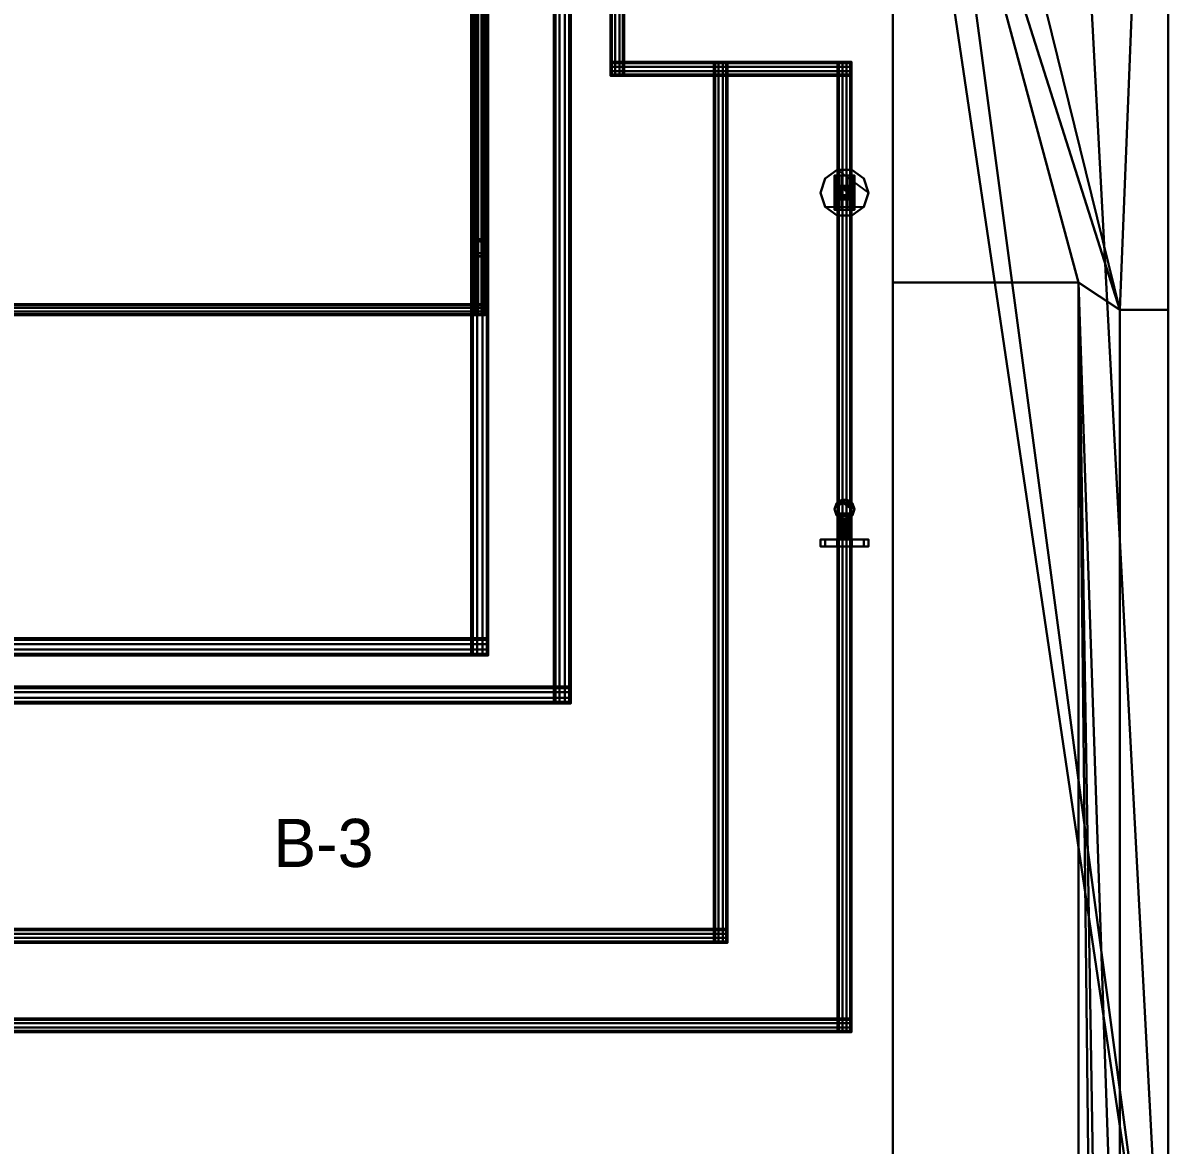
# Model space of a CAD drawing. Header units: millimetres. Extents: x -396 to 23232, y -842 to 31800.
# Drawn here: x 18536 to 20200, y 6496 to 8127 of the extents above; entities that cross this region are included whole.
import ezdxf

# ---------------------------------------------------------------- set-up
doc = ezdxf.new("R2010")
doc.units = ezdxf.units.MM
doc.layers.add('АР_3D_стены', color=8, linetype='Continuous')
doc.layers.add('ВК_3D_Марки', color=7, linetype='Continuous')
for name, color, linetype, true_color in [('ВК_3D_Арматура', 7, 'Continuous', 0xb48c3c), ('ВК_3D_В1', 7, 'Continuous', 0x06b6d4), ('ВК_3D_Т3', 7, 'Continuous', 0x16a34a), ('ВК_3D_Т4', 7, 'Continuous', 0x84cc16)]:
    doc.layers.add(name, color=color, linetype=linetype, true_color=true_color)

msp = doc.modelspace()

# ---------------------------------------------------------------- texts
at = {"layer": 'ВК_3D_Марки'}
msp.add_text('В-3', height=70, dxfattribs=at).set_placement((18900, 6900, 4950))

# ---------------------------------------------------------------- meshes
at = {"layer": 'АР_3D_стены'}
mesh = msp.add_polyface(dxfattribs=at)
corners = [(18040.2, 6049.6, 4050), (15010.2, 6049.6, 4050), (15010.2, 6119.6, 4050), (15010.2, 6119.6, 7550), (15010.2, 6049.6, 7550), (18040.2, 6049.6, 7550), (19899.3, 6049.6, 4050), (19760.2, 6049.6, 4050), (19760.2, 6119.6, 4050), (19760.2, 6119.6, 7550), (19760.2, 6049.6, 7550), (19899.3, 6049.6, 7550), (19000.2, 15699.6, 4050), (20200.2, 15699.6, 4050), (20200.2, 15299.6, 4050), (20200.2, 15299.6, 7550), (20200.2, 15699.6, 7550), (19000.2, 15699.6, 7550), (19538.3, 15299.6, 4050), (19000.2, 15299.6, 4050), (19000.2, 15299.6, 7550), (19538.3, 15299.6, 7550), (19800.2, 13599.6, 4050), (19300.2, 13599.6, 4050), (19300.2, 13999.6, 4050), (19300.2, 13999.6, 7550), (19300.2, 13599.6, 7550), (19800.2, 13599.6, 7550), (17300.2, 8749.6, 4050), (17300.2, 9049.6, 4050), (19800.2, 9049.6, 4050), (19800.2, 9049.6, 7550), (17300.2, 9049.6, 7550), (17300.2, 8749.6, 7550), (17900.2, 7449.6, 4050), (18000.2, 7449.6, 4050), (18000.2, 6449.6, 4050), (18000.2, 6449.6, 7550), (18000.2, 7449.6, 7550), (17900.2, 7449.6, 7550), (15600.2, 8749.6, 4050), (15800.2, 8749.6, 4050), (15800.2, 6449.6, 4050), (15800.2, 6449.6, 7550), (15800.2, 8749.6, 7550), (15600.2, 8749.6, 7550), (15050.2, 6179.6, 4050), (15050.2, 6449.6, 4050), (15600.2, 6449.6, 4050), (15600.2, 6449.6, 7550), (15050.2, 6449.6, 7550), (15050.2, 6179.6, 7550), (12800.2, 6449.6, 4050), (13250.2, 6449.6, 4050), (13250.2, 6179.6, 4050), (13250.2, 6179.6, 7550), (13250.2, 6449.6, 7550), (12800.2, 6449.6, 7550), (13290.2, 6049.6, 4050), (12800.2, 6049.6, 4050), (12800.2, 6049.6, 7550), (13290.2, 6049.6, 7550), (18040.2, 6119.6, 4050), (18040.2, 6119.6, 7550), (20200.2, 6049.6, 4050), (20200.2, 6049.6, 7550), (19800.2, 15299.6, 4050), (19800.2, 15299.6, 7550), (19538.3, 8749.6, 4050), (19538.3, 8749.6, 7550), (18000.2, 6179.6, 4050), (18000.2, 6179.6, 7550), (19800.2, 8749.6, 4050), (19800.2, 8749.6, 7550), (17900.2, 6449.6, 4050), (17900.2, 6449.6, 7550), (13290.2, 6119.6, 4050), (13290.2, 6119.6, 7550), (20200.2, 13999.6, 4050), (20200.2, 13999.6, 7550), (19800.2, 6179.6, 4050), (19800.2, 6179.6, 7550), (19800.2, 6449.6, 4050), (19800.2, 6449.6, 7550), (19800.2, 13999.6, 4050), (19800.2, 13999.6, 7550), (20200.2, 6449.6, 4050), (20200.2, 6449.6, 7550)]
mesh.append_faces([[corners[k] for k in face] for face in [(0, 1, 2), (3, 4, 5), (6, 7, 8), (9, 10, 11), (12, 13, 14), (15, 16, 17), (18, 19, 12), (17, 20, 21), (22, 23, 24), (25, 26, 27), (28, 29, 30), (31, 32, 33), (34, 35, 36), (37, 38, 39), (40, 41, 42), (43, 44, 45), (46, 47, 48), (49, 50, 51), (52, 53, 54), (55, 56, 57), (58, 59, 52), (57, 60, 61), (62, 0, 2), (3, 5, 63), (64, 6, 8), (9, 11, 65), (66, 18, 12), (17, 21, 67), (68, 28, 30), (31, 33, 69), (34, 36, 70), (71, 37, 39), (48, 40, 42), (43, 45, 49), (58, 52, 54), (55, 57, 61), (66, 12, 14), (15, 17, 67), (72, 68, 30), (31, 69, 73), (74, 34, 70), (71, 39, 75), (46, 48, 42), (43, 49, 51), (76, 58, 54), (55, 61, 77), (66, 14, 78), (79, 15, 67), (42, 74, 70), (71, 75, 43), (76, 54, 46), (51, 55, 77), (46, 42, 70), (71, 43, 51), (2, 76, 46), (51, 77, 3), (2, 46, 70), (71, 51, 3), (2, 70, 80), (81, 71, 3), (62, 2, 80), (81, 3, 63), (8, 62, 80), (81, 63, 9), (64, 8, 80), (81, 9, 65), (64, 80, 82), (83, 81, 65), (64, 82, 72), (73, 83, 65), (64, 72, 30), (31, 73, 65), (64, 30, 22), (27, 31, 65), (84, 66, 78), (79, 67, 85), (22, 24, 84), (85, 25, 27), (78, 64, 22), (27, 65, 79), (22, 84, 78), (79, 85, 27), (1, 2, 3, 4), (2, 76, 77, 3), (76, 58, 61, 77), (58, 59, 60, 61), (59, 52, 57, 60), (52, 53, 56, 57), (53, 54, 55, 56), (54, 46, 51, 55), (46, 47, 50, 51), (47, 48, 49, 50), (48, 40, 45, 49), (40, 41, 44, 45), (41, 42, 43, 44), (42, 74, 75, 43), (74, 34, 39, 75), (34, 35, 38, 39), (35, 36, 37, 38), (36, 70, 71, 37), (70, 80, 81, 71), (80, 82, 83, 81), (82, 72, 73, 83), (72, 68, 69, 73), (68, 28, 33, 69), (28, 29, 32, 33), (29, 30, 31, 32), (30, 22, 27, 31), (22, 23, 26, 27), (23, 24, 25, 26), (24, 84, 85, 25), (84, 84, 85, 85), (84, 66, 67, 85), (66, 18, 21, 67), (18, 19, 20, 21), (19, 12, 17, 20), (12, 13, 16, 17), (13, 14, 15, 16), (14, 78, 79, 15), (78, 86, 87, 79), (86, 86, 87, 87), (86, 64, 65, 87), (64, 6, 11, 65), (6, 7, 10, 11), (7, 8, 9, 10), (8, 62, 63, 9), (62, 0, 5, 63), (0, 1, 4, 5)]])
mesh = msp.add_polyface(dxfattribs=at)
corners = [(19800.2, 4099.6), (19800.2, 5949.6), (20070.2, 5949.6), (20070.2, 5949.6, 3650), (19800.2, 5949.6, 3650), (19800.2, 4099.6, 3650), (19800.2, 1427.5), (19800.2, 2299.6), (20070.2, 2299.6), (20070.2, 2299.6, 3650), (19800.2, 2299.6, 3650), (19800.2, 1427.5, 3650), (20200.2, 1299.6), (19800.2, 1299.6), (19800.2, 1299.6, 3650), (20200.2, 1299.6, 3650), (20130.2, 2339.6), (20200.2, 2339.6), (20200.2, 2339.6, 3650), (20130.2, 2339.6, 3650), (20200.2, 5989.6), (20200.2, 4059.6), (20130.2, 4059.6), (20130.2, 4059.6, 3650), (20200.2, 4059.6, 3650), (20200.2, 5989.6, 3650), (20200.2, 9474.6), (20200.2, 7709.6), (20130.2, 7709.6), (20130.2, 7709.6, 3650), (20200.2, 7709.6, 3650), (20200.2, 9474.6, 3650), (19800.2, 9049.6), (19800.2, 9474.6), (19800.2, 9474.6, 3650), (19800.2, 9049.6, 3650), (14600.2, 8749.6), (14600.2, 9049.6), (14600.2, 9049.6, 3650), (14600.2, 8749.6, 3650), (20070.2, 7749.6), (19800.2, 7749.6), (19800.2, 8749.6), (19800.2, 8749.6, 3650), (19800.2, 7749.6, 3650), (20070.2, 7749.6, 3650), (20070.2, 4099.6), (20070.2, 4099.6, 3650), (20130.2, 5989.6), (20130.2, 5989.6, 3650), (18538.2, 8749.6), (18538.2, 8749.6, 3650)]
mesh.append_faces([[corners[k] for k in face] for face in [(0, 1, 2), (3, 4, 5), (6, 7, 8), (9, 10, 11), (12, 13, 6), (11, 14, 15), (16, 17, 12), (15, 18, 19), (20, 21, 22), (23, 24, 25), (26, 27, 28), (29, 30, 31), (32, 33, 26), (31, 34, 35), (36, 37, 32), (35, 38, 39), (40, 41, 42), (43, 44, 45), (46, 0, 2), (3, 5, 47), (12, 6, 8), (9, 11, 15), (48, 20, 22), (23, 25, 49), (32, 26, 28), (29, 31, 35), (50, 36, 32), (35, 39, 51), (16, 12, 8), (9, 15, 19), (42, 50, 32), (35, 51, 43), (16, 8, 46), (47, 9, 19), (42, 32, 28), (29, 35, 43), (16, 46, 2), (3, 47, 19), (40, 42, 28), (29, 43, 45), (16, 2, 40), (45, 3, 19), (40, 28, 48), (49, 29, 45), (22, 16, 40), (45, 19, 23), (40, 48, 22), (23, 49, 45), (2, 40, 45, 3), (40, 41, 44, 45), (41, 42, 43, 44), (42, 50, 51, 43), (50, 36, 39, 51), (36, 37, 38, 39), (37, 32, 35, 38), (32, 33, 34, 35), (33, 26, 31, 34), (26, 27, 30, 31), (27, 28, 29, 30), (28, 48, 49, 29), (48, 20, 25, 49), (20, 21, 24, 25), (21, 22, 23, 24), (22, 16, 19, 23), (16, 17, 18, 19), (17, 12, 15, 18), (12, 13, 14, 15), (13, 6, 11, 14), (6, 7, 10, 11), (7, 8, 9, 10), (8, 46, 47, 9), (46, 0, 5, 47), (0, 1, 4, 5), (1, 2, 3, 4)]])
at = {"layer": 'ВК_3D_Арматура', "color": 62, "true_color": 0x84cc16}
mesh = msp.add_polyface(dxfattribs=at)
corners = [(19765, 7880, 4344), (19758.3, 7900.6, 4344), (19758.3, 7900.6, 4354), (19765, 7880, 4354), (19740.8, 7913.3, 4344), (19740.8, 7913.3, 4354), (19719.2, 7913.3, 4344), (19719.2, 7913.3, 4354), (19701.7, 7900.6, 4344), (19701.7, 7900.6, 4354), (19695, 7880, 4344), (19695, 7880, 4354), (19701.7, 7859.4, 4344), (19701.7, 7859.4, 4354), (19719.2, 7846.7, 4344), (19719.2, 7846.7, 4354), (19740.8, 7846.7, 4344), (19740.8, 7846.7, 4354), (19758.3, 7859.4, 4344), (19758.3, 7859.4, 4354)]
mesh.append_faces([[corners[k] for k in face] for face in [(0, 1, 2, 3), (1, 4, 5, 2), (4, 6, 7, 5), (6, 8, 9, 7), (8, 10, 11, 9), (10, 12, 13, 11), (12, 14, 15, 13), (14, 16, 17, 15), (16, 18, 19, 17), (18, 0, 3, 19), (18, 16, 14, 12), (3, 2, 5, 7)]])
at = {"layer": 'ВК_3D_Арматура', "color": 33, "true_color": 0xbf9142}
mesh = msp.add_polyface(dxfattribs=at)
corners = [(19715.5, 7855, 4300), (19718.3, 7855, 4308.5), (19718.3, 7905, 4308.5), (19715.5, 7905, 4300), (19725.5, 7855, 4313.8), (19725.5, 7905, 4313.8), (19734.5, 7855, 4313.8), (19734.5, 7905, 4313.8), (19741.7, 7855, 4308.5), (19741.7, 7905, 4308.5), (19744.5, 7855, 4300), (19744.5, 7905, 4300), (19741.7, 7855, 4291.5), (19741.7, 7905, 4291.5), (19734.5, 7855, 4286.2), (19734.5, 7905, 4286.2), (19725.5, 7855, 4286.2), (19725.5, 7905, 4286.2), (19718.3, 7855, 4291.5), (19718.3, 7905, 4291.5)]
mesh.append_faces([[corners[k] for k in face] for face in [(0, 1, 2, 3), (1, 4, 5, 2), (4, 6, 7, 5), (6, 8, 9, 7), (8, 10, 11, 9), (10, 12, 13, 11), (12, 14, 15, 13), (14, 16, 17, 15), (16, 18, 19, 17), (18, 0, 3, 19), (18, 16, 14, 12), (3, 2, 5, 7)]])
mesh = msp.add_polyface(dxfattribs=at)
corners = [(19737, 7880, 4310), (19735.7, 7884.1, 4310), (19735.7, 7884.1, 4340), (19737, 7880, 4340), (19732.2, 7886.7, 4310), (19732.2, 7886.7, 4340), (19727.8, 7886.7, 4310), (19727.8, 7886.7, 4340), (19724.3, 7884.1, 4310), (19724.3, 7884.1, 4340), (19723, 7880, 4310), (19723, 7880, 4340), (19724.3, 7875.9, 4310), (19724.3, 7875.9, 4340), (19727.8, 7873.3, 4310), (19727.8, 7873.3, 4340), (19732.2, 7873.3, 4310), (19732.2, 7873.3, 4340), (19735.7, 7875.9, 4310), (19735.7, 7875.9, 4340)]
mesh.append_faces([[corners[k] for k in face] for face in [(0, 1, 2, 3), (1, 4, 5, 2), (4, 6, 7, 5), (6, 8, 9, 7), (8, 10, 11, 9), (10, 12, 13, 11), (12, 14, 15, 13), (14, 16, 17, 15), (16, 18, 19, 17), (18, 0, 3, 19), (18, 16, 14, 12), (3, 2, 5, 7)]])
mesh = msp.add_polyface(dxfattribs=at)
corners = [(19735, 7880, 4314), (19734, 7882.9, 4314), (19734, 7882.9, 4344), (19735, 7880, 4344), (19731.5, 7884.8, 4314), (19731.5, 7884.8, 4344), (19728.5, 7884.8, 4314), (19728.5, 7884.8, 4344), (19726, 7882.9, 4314), (19726, 7882.9, 4344), (19725, 7880, 4314), (19725, 7880, 4344), (19726, 7877.1, 4314), (19726, 7877.1, 4344), (19728.5, 7875.2, 4314), (19728.5, 7875.2, 4344), (19731.5, 7875.2, 4314), (19731.5, 7875.2, 4344), (19734, 7877.1, 4314), (19734, 7877.1, 4344)]
mesh.append_faces([[corners[k] for k in face] for face in [(0, 1, 2, 3), (1, 4, 5, 2), (4, 6, 7, 5), (6, 8, 9, 7), (8, 10, 11, 9), (10, 12, 13, 11), (12, 14, 15, 13), (14, 16, 17, 15), (16, 18, 19, 17), (18, 0, 3, 19), (18, 16, 14, 12), (3, 2, 5, 7)]])
mesh = msp.add_polyface(dxfattribs=at)
corners = [(19744.5, 7420, 4275), (19741.7, 7428.5, 4275), (19741.7, 7428.5, 4325), (19744.5, 7420, 4325), (19734.5, 7433.8, 4275), (19734.5, 7433.8, 4325), (19725.5, 7433.8, 4275), (19725.5, 7433.8, 4325), (19718.3, 7428.5, 4275), (19718.3, 7428.5, 4325), (19715.5, 7420, 4275), (19715.5, 7420, 4325), (19718.3, 7411.5, 4275), (19718.3, 7411.5, 4325), (19725.5, 7406.2, 4275), (19725.5, 7406.2, 4325), (19734.5, 7406.2, 4275), (19734.5, 7406.2, 4325), (19741.7, 7411.5, 4275), (19741.7, 7411.5, 4325)]
mesh.append_faces([[corners[k] for k in face] for face in [(0, 1, 2, 3), (1, 4, 5, 2), (4, 6, 7, 5), (6, 8, 9, 7), (8, 10, 11, 9), (10, 12, 13, 11), (12, 14, 15, 13), (14, 16, 17, 15), (16, 18, 19, 17), (18, 0, 3, 19), (18, 16, 14, 12), (3, 2, 5, 7)]])
mesh = msp.add_polyface(dxfattribs=at)
corners = [(19735, 7406, 4300), (19734, 7406, 4302.9), (19734, 7376, 4302.9), (19735, 7376, 4300), (19731.5, 7406, 4304.8), (19731.5, 7376, 4304.8), (19728.5, 7406, 4304.8), (19728.5, 7376, 4304.8), (19726, 7406, 4302.9), (19726, 7376, 4302.9), (19725, 7406, 4300), (19725, 7376, 4300), (19726, 7406, 4297.1), (19726, 7376, 4297.1), (19728.5, 7406, 4295.2), (19728.5, 7376, 4295.2), (19731.5, 7406, 4295.2), (19731.5, 7376, 4295.2), (19734, 7406, 4297.1), (19734, 7376, 4297.1)]
mesh.append_faces([[corners[k] for k in face] for face in [(0, 1, 2, 3), (1, 4, 5, 2), (4, 6, 7, 5), (6, 8, 9, 7), (8, 10, 11, 9), (10, 12, 13, 11), (12, 14, 15, 13), (14, 16, 17, 15), (16, 18, 19, 17), (18, 0, 3, 19), (18, 16, 14, 12), (3, 2, 5, 7)]])
at = {"layer": 'ВК_3D_Арматура', "color": 62, "true_color": 0x84cc16}
mesh = msp.add_polyface(dxfattribs=at)
corners = [(19765, 7376, 4300), (19758.3, 7376, 4320.6), (19758.3, 7366, 4320.6), (19765, 7366, 4300), (19740.8, 7376, 4333.3), (19740.8, 7366, 4333.3), (19719.2, 7376, 4333.3), (19719.2, 7366, 4333.3), (19701.7, 7376, 4320.6), (19701.7, 7366, 4320.6), (19695, 7376, 4300), (19695, 7366, 4300), (19701.7, 7376, 4279.4), (19701.7, 7366, 4279.4), (19719.2, 7376, 4266.7), (19719.2, 7366, 4266.7), (19740.8, 7376, 4266.7), (19740.8, 7366, 4266.7), (19758.3, 7376, 4279.4), (19758.3, 7366, 4279.4)]
mesh.append_faces([[corners[k] for k in face] for face in [(0, 1, 2, 3), (1, 4, 5, 2), (4, 6, 7, 5), (6, 8, 9, 7), (8, 10, 11, 9), (10, 12, 13, 11), (12, 14, 15, 13), (14, 16, 17, 15), (16, 18, 19, 17), (18, 0, 3, 19), (18, 16, 14, 12), (3, 2, 5, 7)]])
at = {"layer": 'ВК_3D_В1'}
mesh = msp.add_polyface(dxfattribs=at)
corners = [(19212.5, 9212.5, 2850), (19210.1, 9212.5, 2857.3), (19210.1, 7787.5, 2857.3), (19212.5, 7787.5, 2850), (19203.9, 9212.5, 2861.9), (19203.9, 7787.5, 2861.9), (19196.1, 9212.5, 2861.9), (19196.1, 7787.5, 2861.9), (19189.9, 9212.5, 2857.3), (19189.9, 7787.5, 2857.3), (19187.5, 9212.5, 2850), (19187.5, 7787.5, 2850), (19189.9, 9212.5, 2842.7), (19189.9, 7787.5, 2842.7), (19196.1, 9212.5, 2838.1), (19196.1, 7787.5, 2838.1), (19203.9, 9212.5, 2838.1), (19203.9, 7787.5, 2838.1), (19210.1, 9212.5, 2842.7), (19210.1, 7787.5, 2842.7)]
mesh.append_faces([[corners[k] for k in face] for face in [(0, 1, 2, 3), (1, 4, 5, 2), (4, 6, 7, 5), (6, 8, 9, 7), (8, 10, 11, 9), (10, 12, 13, 11), (12, 14, 15, 13), (14, 16, 17, 15), (16, 18, 19, 17), (18, 0, 3, 19), (18, 16, 14, 12), (3, 2, 5, 7)]])
mesh = msp.add_polyface(dxfattribs=at)
corners = [(19192, 7702, 3870), (19193.5, 7702, 3874.7), (19193.5, 8408, 3874.7), (19192, 8408, 3870), (19197.5, 7702, 3877.6), (19197.5, 8408, 3877.6), (19202.5, 7702, 3877.6), (19202.5, 8408, 3877.6), (19206.5, 7702, 3874.7), (19206.5, 8408, 3874.7), (19208, 7702, 3870), (19208, 8408, 3870), (19206.5, 7702, 3865.3), (19206.5, 8408, 3865.3), (19202.5, 7702, 3862.4), (19202.5, 8408, 3862.4), (19197.5, 7702, 3862.4), (19197.5, 8408, 3862.4), (19193.5, 7702, 3865.3), (19193.5, 8408, 3865.3)]
mesh.append_faces([[corners[k] for k in face] for face in [(0, 1, 2, 3), (1, 4, 5, 2), (4, 6, 7, 5), (6, 8, 9, 7), (8, 10, 11, 9), (10, 12, 13, 11), (12, 14, 15, 13), (14, 16, 17, 15), (16, 18, 19, 17), (18, 0, 3, 19), (18, 16, 14, 12), (3, 2, 5, 7)]])
mesh = msp.add_polyface(dxfattribs=at)
corners = [(19212.5, 7812.5, 3150), (19210.1, 7812.5, 3157.3), (19210.1, 7207.5, 3157.3), (19212.5, 7207.5, 3150), (19203.9, 7812.5, 3161.9), (19203.9, 7207.5, 3161.9), (19196.1, 7812.5, 3161.9), (19196.1, 7207.5, 3161.9), (19189.9, 7812.5, 3157.3), (19189.9, 7207.5, 3157.3), (19187.5, 7812.5, 3150), (19187.5, 7207.5, 3150), (19189.9, 7812.5, 3142.7), (19189.9, 7207.5, 3142.7), (19196.1, 7812.5, 3138.1), (19196.1, 7207.5, 3138.1), (19203.9, 7812.5, 3138.1), (19203.9, 7207.5, 3138.1), (19210.1, 7812.5, 3142.7), (19210.1, 7207.5, 3142.7)]
mesh.append_faces([[corners[k] for k in face] for face in [(0, 1, 2, 3), (1, 4, 5, 2), (4, 6, 7, 5), (6, 8, 9, 7), (8, 10, 11, 9), (10, 12, 13, 11), (12, 14, 15, 13), (14, 16, 17, 15), (16, 18, 19, 17), (18, 0, 3, 19), (18, 16, 14, 12), (3, 2, 5, 7)]])
mesh = msp.add_polyface(dxfattribs=at)
corners = [(19212.5, 7800, 2837.5), (19210.1, 7807.3, 2837.5), (19210.1, 7807.3, 3162.5), (19212.5, 7800, 3162.5), (19203.9, 7811.9, 2837.5), (19203.9, 7811.9, 3162.5), (19196.1, 7811.9, 2837.5), (19196.1, 7811.9, 3162.5), (19189.9, 7807.3, 2837.5), (19189.9, 7807.3, 3162.5), (19187.5, 7800, 2837.5), (19187.5, 7800, 3162.5), (19189.9, 7792.7, 2837.5), (19189.9, 7792.7, 3162.5), (19196.1, 7788.1, 2837.5), (19196.1, 7788.1, 3162.5), (19203.9, 7788.1, 2837.5), (19203.9, 7788.1, 3162.5), (19210.1, 7792.7, 2837.5), (19210.1, 7792.7, 3162.5)]
mesh.append_faces([[corners[k] for k in face] for face in [(0, 1, 2, 3), (1, 4, 5, 2), (4, 6, 7, 5), (6, 8, 9, 7), (8, 10, 11, 9), (10, 12, 13, 11), (12, 14, 15, 13), (14, 16, 17, 15), (16, 18, 19, 17), (18, 0, 3, 19), (18, 16, 14, 12), (3, 2, 5, 7)]])
mesh = msp.add_polyface(dxfattribs=at)
corners = [(15622, 7718, 3870), (15622, 7716.5, 3874.7), (19208, 7716.5, 3874.7), (19208, 7718, 3870), (15622, 7712.5, 3877.6), (19208, 7712.5, 3877.6), (15622, 7707.5, 3877.6), (19208, 7707.5, 3877.6), (15622, 7703.5, 3874.7), (19208, 7703.5, 3874.7), (15622, 7702, 3870), (19208, 7702, 3870), (15622, 7703.5, 3865.3), (19208, 7703.5, 3865.3), (15622, 7707.5, 3862.4), (19208, 7707.5, 3862.4), (15622, 7712.5, 3862.4), (19208, 7712.5, 3862.4), (15622, 7716.5, 3865.3), (19208, 7716.5, 3865.3)]
mesh.append_faces([[corners[k] for k in face] for face in [(0, 1, 2, 3), (1, 4, 5, 2), (4, 6, 7, 5), (6, 8, 9, 7), (8, 10, 11, 9), (10, 12, 13, 11), (12, 14, 15, 13), (14, 16, 17, 15), (16, 18, 19, 17), (18, 0, 3, 19), (18, 16, 14, 12), (3, 2, 5, 7)]])
mesh = msp.add_polyface(dxfattribs=at)
corners = [(19212.5, 7207.5, 3150), (19212.5, 7209.9, 3157.3), (12807.5, 7209.9, 3157.3), (12807.5, 7207.5, 3150), (19212.5, 7216.1, 3161.9), (12807.5, 7216.1, 3161.9), (19212.5, 7223.9, 3161.9), (12807.5, 7223.9, 3161.9), (19212.5, 7230.1, 3157.3), (12807.5, 7230.1, 3157.3), (19212.5, 7232.5, 3150), (12807.5, 7232.5, 3150), (19212.5, 7230.1, 3142.7), (12807.5, 7230.1, 3142.7), (19212.5, 7223.9, 3138.1), (12807.5, 7223.9, 3138.1), (19212.5, 7216.1, 3138.1), (12807.5, 7216.1, 3138.1), (19212.5, 7209.9, 3142.7), (12807.5, 7209.9, 3142.7)]
mesh.append_faces([[corners[k] for k in face] for face in [(0, 1, 2, 3), (1, 4, 5, 2), (4, 6, 7, 5), (6, 8, 9, 7), (8, 10, 11, 9), (10, 12, 13, 11), (12, 14, 15, 13), (14, 16, 17, 15), (16, 18, 19, 17), (18, 0, 3, 19), (18, 16, 14, 12), (3, 2, 5, 7)]])
at = {"layer": 'ВК_3D_Т3'}
mesh = msp.add_polyface(dxfattribs=at)
corners = [(19332.5, 9012.5, 3100), (19330.1, 9012.5, 3107.3), (19330.1, 7137.5, 3107.3), (19332.5, 7137.5, 3100), (19323.9, 9012.5, 3111.9), (19323.9, 7137.5, 3111.9), (19316.1, 9012.5, 3111.9), (19316.1, 7137.5, 3111.9), (19309.9, 9012.5, 3107.3), (19309.9, 7137.5, 3107.3), (19307.5, 9012.5, 3100), (19307.5, 7137.5, 3100), (19309.9, 9012.5, 3092.7), (19309.9, 7137.5, 3092.7), (19316.1, 9012.5, 3088.1), (19316.1, 7137.5, 3088.1), (19323.9, 9012.5, 3088.1), (19323.9, 7137.5, 3088.1), (19330.1, 9012.5, 3092.7), (19330.1, 7137.5, 3092.7)]
mesh.append_faces([[corners[k] for k in face] for face in [(0, 1, 2, 3), (1, 4, 5, 2), (4, 6, 7, 5), (6, 8, 9, 7), (8, 10, 11, 9), (10, 12, 13, 11), (12, 14, 15, 13), (14, 16, 17, 15), (16, 18, 19, 17), (18, 0, 3, 19), (18, 16, 14, 12), (3, 2, 5, 7)]])
mesh = msp.add_polyface(dxfattribs=at)
corners = [(19332.5, 7137.5, 3100), (19332.5, 7139.9, 3107.3), (12887.5, 7139.9, 3107.3), (12887.5, 7137.5, 3100), (19332.5, 7146.1, 3111.9), (12887.5, 7146.1, 3111.9), (19332.5, 7153.9, 3111.9), (12887.5, 7153.9, 3111.9), (19332.5, 7160.1, 3107.3), (12887.5, 7160.1, 3107.3), (19332.5, 7162.5, 3100), (12887.5, 7162.5, 3100), (19332.5, 7160.1, 3092.7), (12887.5, 7160.1, 3092.7), (19332.5, 7153.9, 3088.1), (12887.5, 7153.9, 3088.1), (19332.5, 7146.1, 3088.1), (12887.5, 7146.1, 3088.1), (19332.5, 7139.9, 3092.7), (12887.5, 7139.9, 3092.7)]
mesh.append_faces([[corners[k] for k in face] for face in [(0, 1, 2, 3), (1, 4, 5, 2), (4, 6, 7, 5), (6, 8, 9, 7), (8, 10, 11, 9), (10, 12, 13, 11), (12, 14, 15, 13), (14, 16, 17, 15), (16, 18, 19, 17), (18, 0, 3, 19), (18, 16, 14, 12), (3, 2, 5, 7)]])
at = {"layer": 'ВК_3D_Т4'}
mesh = msp.add_polyface(dxfattribs=at)
corners = [(19390, 8050, 2970), (19391.9, 8050, 2975.9), (19391.9, 9310, 2975.9), (19390, 9310, 2970), (19396.9, 8050, 2979.5), (19396.9, 9310, 2979.5), (19403.1, 8050, 2979.5), (19403.1, 9310, 2979.5), (19408.1, 8050, 2975.9), (19408.1, 9310, 2975.9), (19410, 8050, 2970), (19410, 9310, 2970), (19408.1, 8050, 2964.1), (19408.1, 9310, 2964.1), (19403.1, 8050, 2960.5), (19403.1, 9310, 2960.5), (19396.9, 8050, 2960.5), (19396.9, 9310, 2960.5), (19391.9, 8050, 2964.1), (19391.9, 9310, 2964.1)]
mesh.append_faces([[corners[k] for k in face] for face in [(0, 1, 2, 3), (1, 4, 5, 2), (4, 6, 7, 5), (6, 8, 9, 7), (8, 10, 11, 9), (10, 12, 13, 11), (12, 14, 15, 13), (14, 16, 17, 15), (16, 18, 19, 17), (18, 0, 3, 19), (18, 16, 14, 12), (3, 2, 5, 7)]])
mesh = msp.add_polyface(dxfattribs=at)
corners = [(19740, 8050, 2970), (19740, 8051.9, 2975.9), (19390, 8051.9, 2975.9), (19390, 8050, 2970), (19740, 8056.9, 2979.5), (19390, 8056.9, 2979.5), (19740, 8063.1, 2979.5), (19390, 8063.1, 2979.5), (19740, 8068.1, 2975.9), (19390, 8068.1, 2975.9), (19740, 8070, 2970), (19390, 8070, 2970), (19740, 8068.1, 2964.1), (19390, 8068.1, 2964.1), (19740, 8063.1, 2960.5), (19390, 8063.1, 2960.5), (19740, 8056.9, 2960.5), (19390, 8056.9, 2960.5), (19740, 8051.9, 2964.1), (19390, 8051.9, 2964.1)]
mesh.append_faces([[corners[k] for k in face] for face in [(0, 1, 2, 3), (1, 4, 5, 2), (4, 6, 7, 5), (6, 8, 9, 7), (8, 10, 11, 9), (10, 12, 13, 11), (12, 14, 15, 13), (14, 16, 17, 15), (16, 18, 19, 17), (18, 0, 3, 19), (18, 16, 14, 12), (3, 2, 5, 7)]])
mesh = msp.add_polyface(dxfattribs=at)
corners = [(19540, 6790, 2970), (19541.9, 6790, 2975.9), (19541.9, 8070, 2975.9), (19540, 8070, 2970), (19546.9, 6790, 2979.5), (19546.9, 8070, 2979.5), (19553.1, 6790, 2979.5), (19553.1, 8070, 2979.5), (19558.1, 6790, 2975.9), (19558.1, 8070, 2975.9), (19560, 6790, 2970), (19560, 8070, 2970), (19558.1, 6790, 2964.1), (19558.1, 8070, 2964.1), (19553.1, 6790, 2960.5), (19553.1, 8070, 2960.5), (19546.9, 6790, 2960.5), (19546.9, 8070, 2960.5), (19541.9, 6790, 2964.1), (19541.9, 8070, 2964.1)]
mesh.append_faces([[corners[k] for k in face] for face in [(0, 1, 2, 3), (1, 4, 5, 2), (4, 6, 7, 5), (6, 8, 9, 7), (8, 10, 11, 9), (10, 12, 13, 11), (12, 14, 15, 13), (14, 16, 17, 15), (16, 18, 19, 17), (18, 0, 3, 19), (18, 16, 14, 12), (3, 2, 5, 7)]])
mesh = msp.add_polyface(dxfattribs=at)
corners = [(19720, 7870, 2970), (19721.9, 7870, 2975.9), (19721.9, 8070, 2975.9), (19720, 8070, 2970), (19726.9, 7870, 2979.5), (19726.9, 8070, 2979.5), (19733.1, 7870, 2979.5), (19733.1, 8070, 2979.5), (19738.1, 7870, 2975.9), (19738.1, 8070, 2975.9), (19740, 7870, 2970), (19740, 8070, 2970), (19738.1, 7870, 2964.1), (19738.1, 8070, 2964.1), (19733.1, 7870, 2960.5), (19733.1, 8070, 2960.5), (19726.9, 7870, 2960.5), (19726.9, 8070, 2960.5), (19721.9, 7870, 2964.1), (19721.9, 8070, 2964.1)]
mesh.append_faces([[corners[k] for k in face] for face in [(0, 1, 2, 3), (1, 4, 5, 2), (4, 6, 7, 5), (6, 8, 9, 7), (8, 10, 11, 9), (10, 12, 13, 11), (12, 14, 15, 13), (14, 16, 17, 15), (16, 18, 19, 17), (18, 0, 3, 19), (18, 16, 14, 12), (3, 2, 5, 7)]])
mesh = msp.add_polyface(dxfattribs=at)
corners = [(19720, 7410, 4300), (19721.9, 7410, 4305.9), (19721.9, 7890, 4305.9), (19720, 7890, 4300), (19726.9, 7410, 4309.5), (19726.9, 7890, 4309.5), (19733.1, 7410, 4309.5), (19733.1, 7890, 4309.5), (19738.1, 7410, 4305.9), (19738.1, 7890, 4305.9), (19740, 7410, 4300), (19740, 7890, 4300), (19738.1, 7410, 4294.1), (19738.1, 7890, 4294.1), (19733.1, 7410, 4290.5), (19733.1, 7890, 4290.5), (19726.9, 7410, 4290.5), (19726.9, 7890, 4290.5), (19721.9, 7410, 4294.1), (19721.9, 7890, 4294.1)]
mesh.append_faces([[corners[k] for k in face] for face in [(0, 1, 2, 3), (1, 4, 5, 2), (4, 6, 7, 5), (6, 8, 9, 7), (8, 10, 11, 9), (10, 12, 13, 11), (12, 14, 15, 13), (14, 16, 17, 15), (16, 18, 19, 17), (18, 0, 3, 19), (18, 16, 14, 12), (3, 2, 5, 7)]])
mesh = msp.add_polyface(dxfattribs=at)
corners = [(19740, 7880, 4310), (19738.1, 7885.9, 4310), (19738.1, 7885.9, 2960), (19740, 7880, 2960), (19733.1, 7889.5, 4310), (19733.1, 7889.5, 2960), (19726.9, 7889.5, 4310), (19726.9, 7889.5, 2960), (19721.9, 7885.9, 4310), (19721.9, 7885.9, 2960), (19720, 7880, 4310), (19720, 7880, 2960), (19721.9, 7874.1, 4310), (19721.9, 7874.1, 2960), (19726.9, 7870.5, 4310), (19726.9, 7870.5, 2960), (19733.1, 7870.5, 4310), (19733.1, 7870.5, 2960), (19738.1, 7874.1, 4310), (19738.1, 7874.1, 2960)]
mesh.append_faces([[corners[k] for k in face] for face in [(0, 1, 2, 3), (1, 4, 5, 2), (4, 6, 7, 5), (6, 8, 9, 7), (8, 10, 11, 9), (10, 12, 13, 11), (12, 14, 15, 13), (14, 16, 17, 15), (16, 18, 19, 17), (18, 0, 3, 19), (18, 16, 14, 12), (3, 2, 5, 7)]])
mesh = msp.add_polyface(dxfattribs=at)
corners = [(19720, 6660, 2970), (19721.9, 6660, 2975.9), (19721.9, 7430, 2975.9), (19720, 7430, 2970), (19726.9, 6660, 2979.5), (19726.9, 7430, 2979.5), (19733.1, 6660, 2979.5), (19733.1, 7430, 2979.5), (19738.1, 6660, 2975.9), (19738.1, 7430, 2975.9), (19740, 6660, 2970), (19740, 7430, 2970), (19738.1, 6660, 2964.1), (19738.1, 7430, 2964.1), (19733.1, 6660, 2960.5), (19733.1, 7430, 2960.5), (19726.9, 6660, 2960.5), (19726.9, 7430, 2960.5), (19721.9, 6660, 2964.1), (19721.9, 7430, 2964.1)]
mesh.append_faces([[corners[k] for k in face] for face in [(0, 1, 2, 3), (1, 4, 5, 2), (4, 6, 7, 5), (6, 8, 9, 7), (8, 10, 11, 9), (10, 12, 13, 11), (12, 14, 15, 13), (14, 16, 17, 15), (16, 18, 19, 17), (18, 0, 3, 19), (18, 16, 14, 12), (3, 2, 5, 7)]])
mesh = msp.add_polyface(dxfattribs=at)
corners = [(19740, 7420, 2960), (19738.1, 7425.9, 2960), (19738.1, 7425.9, 4310), (19740, 7420, 4310), (19733.1, 7429.5, 2960), (19733.1, 7429.5, 4310), (19726.9, 7429.5, 2960), (19726.9, 7429.5, 4310), (19721.9, 7425.9, 2960), (19721.9, 7425.9, 4310), (19720, 7420, 2960), (19720, 7420, 4310), (19721.9, 7414.1, 2960), (19721.9, 7414.1, 4310), (19726.9, 7410.5, 2960), (19726.9, 7410.5, 4310), (19733.1, 7410.5, 2960), (19733.1, 7410.5, 4310), (19738.1, 7414.1, 2960), (19738.1, 7414.1, 4310)]
mesh.append_faces([[corners[k] for k in face] for face in [(0, 1, 2, 3), (1, 4, 5, 2), (4, 6, 7, 5), (6, 8, 9, 7), (8, 10, 11, 9), (10, 12, 13, 11), (12, 14, 15, 13), (14, 16, 17, 15), (16, 18, 19, 17), (18, 0, 3, 19), (18, 16, 14, 12), (3, 2, 5, 7)]])
mesh = msp.add_polyface(dxfattribs=at)
corners = [(12630, 6810, 2970), (12630, 6808.1, 2975.9), (19560, 6808.1, 2975.9), (19560, 6810, 2970), (12630, 6803.1, 2979.5), (19560, 6803.1, 2979.5), (12630, 6796.9, 2979.5), (19560, 6796.9, 2979.5), (12630, 6791.9, 2975.9), (19560, 6791.9, 2975.9), (12630, 6790, 2970), (19560, 6790, 2970), (12630, 6791.9, 2964.1), (19560, 6791.9, 2964.1), (12630, 6796.9, 2960.5), (19560, 6796.9, 2960.5), (12630, 6803.1, 2960.5), (19560, 6803.1, 2960.5), (12630, 6808.1, 2964.1), (19560, 6808.1, 2964.1)]
mesh.append_faces([[corners[k] for k in face] for face in [(0, 1, 2, 3), (1, 4, 5, 2), (4, 6, 7, 5), (6, 8, 9, 7), (8, 10, 11, 9), (10, 12, 13, 11), (12, 14, 15, 13), (14, 16, 17, 15), (16, 18, 19, 17), (18, 0, 3, 19), (18, 16, 14, 12), (3, 2, 5, 7)]])
mesh = msp.add_polyface(dxfattribs=at)
corners = [(15520, 6680, 2970), (15520, 6678.1, 2975.9), (19740, 6678.1, 2975.9), (19740, 6680, 2970), (15520, 6673.1, 2979.5), (19740, 6673.1, 2979.5), (15520, 6666.9, 2979.5), (19740, 6666.9, 2979.5), (15520, 6661.9, 2975.9), (19740, 6661.9, 2975.9), (15520, 6660, 2970), (19740, 6660, 2970), (15520, 6661.9, 2964.1), (19740, 6661.9, 2964.1), (15520, 6666.9, 2960.5), (19740, 6666.9, 2960.5), (15520, 6673.1, 2960.5), (19740, 6673.1, 2960.5), (15520, 6678.1, 2964.1), (19740, 6678.1, 2964.1)]
mesh.append_faces([[corners[k] for k in face] for face in [(0, 1, 2, 3), (1, 4, 5, 2), (4, 6, 7, 5), (6, 8, 9, 7), (8, 10, 11, 9), (10, 12, 13, 11), (12, 14, 15, 13), (14, 16, 17, 15), (16, 18, 19, 17), (18, 0, 3, 19), (18, 16, 14, 12), (3, 2, 5, 7)]])

doc.saveas('drawing.dxf')
